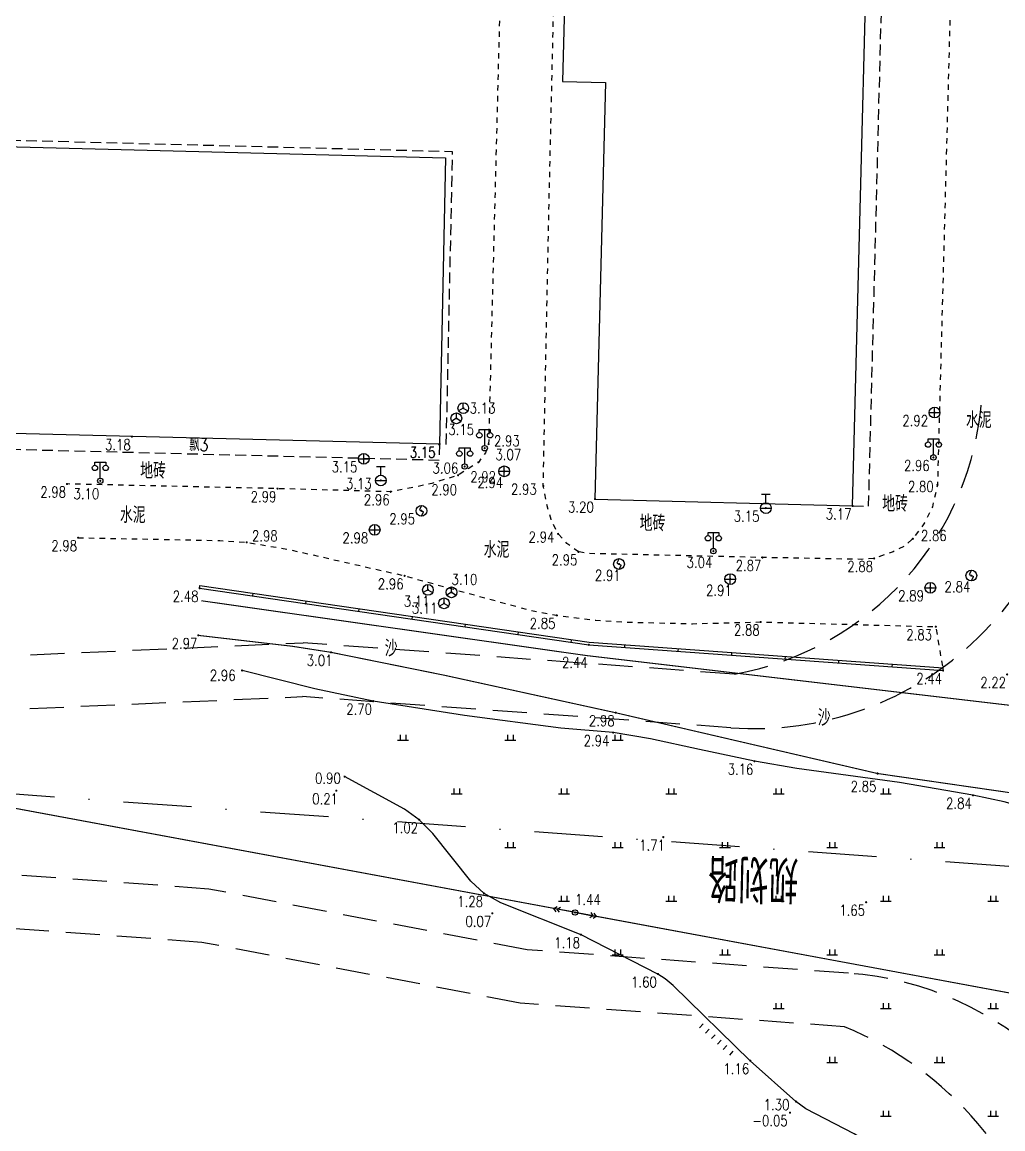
# Model space of a CAD drawing. Extents: x 500036 to 1001740, y 2543128 to 5086681.
# Drawn here: x 500666.8 to 500758.1, y 2544641.6 to 2544744.6 of the extents above; entities that cross this region are included whole.
import ezdxf
from ezdxf.enums import TextEntityAlignment as Align

# ---------------------------------------------------------------- set-up
doc = ezdxf.new("R2010")
doc.units = 0
doc.header["$LTSCALE"] = 0.5
for name, pattern in [('DASHDOT', [25.4, 12.7, -6.35, 0, -6.35]), ('HIDDEN', [9.525, 6.35, -3.175]), ('X5', [3, 2, -1]), ('X6', [2, 1, -1])]:
    doc.linetypes.add(name, pattern=pattern)
doc.layers.get('0').update_dxf_attribs({"linetype": 'CONTINUOUS', "lineweight": 5})
for name, color, linetype in [('0-文字', 7, 'CONTINUOUS'), ('GCD', 8, 'CONTINUOUS'), ('L-道路中线', 6, 'DASHDOT'), ('地形图', 8, 'CONTINUOUS'), ('路基边线', 1, 'CONTINUOUS'), ('路面边线', 7, 'CONTINUOUS')]:
    doc.layers.add(name, color=color, linetype=linetype)
doc.styles.add('HZ', font='romans.shx', dxfattribs={"width": 0.8, "bigfont": 'hztxt.shx'})
doc.styles.get("Standard").update_dxf_attribs({"font": 'simplex1.shx', "width": 0.7, "bigfont": 'hztxt.shx'})
doc.linetypes.add('10421', pattern='A,2,[150,AAA.SHX,S=1,R=0,X=0,Y=1],1e-11', length=2)

# ---------------------------------------------------------------- blocks, each defined once
blk = doc.blocks.new('gc013a')
at = {"linetype": 'Continuous'}
blk.add_line((0.5, 0), (4, 0), dxfattribs=at)
at = {"linetype": 'Continuous', "flags": 128}
for points in [[(2.88, 0.5), (3.38, 0), (2.88, -0.5)], [(3.5, 0.5), (4, 0), (3.5, -0.5)]]:
    blk.add_lwpolyline(points, dxfattribs=at)
blk = doc.blocks.new('gc048')
for q in [(-0.87, -0.5), (0, 1), (0.87, -0.5)]:
    blk.add_line((0, 0), q)
blk.add_circle((0, 0), 1)
blk = doc.blocks.new('gc133')
for p, q in [((-0.8, 2.6), (0.8, 2.6)), ((0, 1), (0, 2.6)), ((-1, 0), (1, 0))]:
    blk.add_line(p, q)
blk.add_circle((0, 0), 1)
blk = doc.blocks.new('gc050')
for p, q in [((0, 1), (-0.38, 0.18)), ((-0.38, 0.18), (0.38, -0.18)), ((0, -1), (0.38, -0.18))]:
    blk.add_line(p, q)
blk.add_circle((0, 0), 1)
blk = doc.blocks.new('gc097')
for p, q in [((-1, 2.9), (-1, 3.5)), ((-1, 3.5), (1, 3.5)), ((0, 0.5), (0, 3.5)), ((1, 3.5), (1, 2.9))]:
    blk.add_line(p, q)
for centre in [(-1, 2.4), (1, 2.4), (0, 0)]:
    blk.add_circle(centre, 0.5)
blk = doc.blocks.new('gc043')
for p, q in [((-1, 0), (1, 0)), ((0, -1), (0, 1))]:
    blk.add_line(p, q)
blk.add_circle((0, 0), 1)
blk = doc.blocks.new('GC200')
at = {"linetype": 'Continuous', "const_width": 0.2, "flags": 128}
blk.add_lwpolyline([(-0.1, 0, 1), (0.1, 0, 1)], format="xyb", close=True, dxfattribs=at)
blk = doc.blocks.new('gc119')
for p, q in [((-1, 0), (1, 0)), ((-0.5, 1), (-0.5, 0)), ((0.5, 1), (0.5, 0))]:
    blk.add_line(p, q)
blk = doc.blocks.new('gc170')
at = {"linetype": 'Continuous'}
blk.add_circle((0, 0), 0.5, dxfattribs=at)

msp = doc.modelspace()

# ---------------------------------------------------------------- linework, layer by layer
at = {"layer": 'L-道路中线'}
msp.add_lwpolyline([(501053.45, 2544644.613), (500893.198, 2544646.695, -0.041449), (500852.01, 2544650.655), (500785.457, 2544662.675, 0.0265452), (500759.139, 2544665.999), (500527.527, 2544682.828), (500040.838, 2544652.965)], format="xyb", dxfattribs=at)
at = {"layer": '地形图', "linetype": 'Continuous'}
for p, q in [((500683.293, 2544691.928), (500683.329, 2544692.175)), ((500688.241, 2544691.21), (500688.277, 2544691.458)), ((500693.189, 2544690.493), (500693.225, 2544690.74)), ((500698.138, 2544689.775), (500698.173, 2544690.022)), ((500703.086, 2544689.057), (500703.122, 2544689.305)), ((500708.034, 2544688.34), (500708.07, 2544688.587)), ((500712.982, 2544687.622), (500713.018, 2544687.869)), ((500717.93, 2544686.904), (500717.966, 2544687.152)), ((500722.905, 2544686.424), (500722.923, 2544686.674)), ((500727.891, 2544686.061), (500727.91, 2544686.311)), ((500732.878, 2544685.698), (500732.896, 2544685.948)), ((500737.865, 2544685.335), (500737.883, 2544685.585)), ((500742.852, 2544684.972), (500742.87, 2544685.222)), ((500747.839, 2544684.609), (500747.857, 2544684.859)), ((500752.568, 2544684.265), (500752.586, 2544684.514)), ((500716.31, 2544662.107), (500662.034, 2544672.191)), ((500774.519, 2544651.293), (500720.243, 2544661.377)), ((500730.227, 2544651.38), (500729.887, 2544651.013)), ((500730.227, 2544651.38), (500729.887, 2544651.013)), ((500730.778, 2544650.871), (500730.438, 2544650.504)), ((500730.778, 2544650.871), (500730.438, 2544650.504)), ((500731.328, 2544650.362), (500730.989, 2544649.995)), ((500731.328, 2544650.362), (500730.989, 2544649.995)), ((500731.879, 2544649.852), (500731.539, 2544649.485)), ((500731.879, 2544649.852), (500731.539, 2544649.485)), ((500732.429, 2544649.343), (500732.09, 2544648.976)), ((500732.429, 2544649.343), (500732.09, 2544648.976)), ((500732.984, 2544648.839), (500732.661, 2544648.458)), ((500732.984, 2544648.839), (500732.661, 2544648.458))]:
    msp.add_line(p, q, dxfattribs=at)
at = {"layer": '地形图', "linetype": 'X6', "flags": 128}
for points in [[(500664.745, 2544786.607), (500682.464, 2544786.119), (500709.224, 2544785.335), (500710.715, 2544784.025), (500711.37, 2544782.747), (500711.743, 2544781.207), (500712.113, 2544779.576), (500711.405, 2544752.644), (500711.196, 2544743.437), (500710.219, 2544705.351), (500709.919, 2544704.536), (500709.269, 2544703.652), (500707.379, 2544702.453), (500704.943, 2544701.696), (500702.567, 2544701.181), (500701.097, 2544700.913), (500690.554, 2544701.204), (500670.948, 2544701.639)], [(500671.981, 2544696.636), (500685.184, 2544696.372), (500687.672, 2544696.203), (500691.583, 2544695.553), (500702.399, 2544693.089), (500714.16, 2544689.865), (500716.555, 2544689.41), (500720.208, 2544688.956), (500723.033, 2544688.783), (500729.207, 2544688.63), (500735.579, 2544688.79), (500751.888, 2544688.35), (500752.568, 2544684.265)]]:
    msp.add_lwpolyline(points, dxfattribs=at)
at = {"layer": '地形图', "linetype": 'X6', "elevation": 2.945, "flags": 128}
msp.add_lwpolyline([(500718.598, 2544695.322), (500717.515, 2544696.105), (500716.694, 2544696.992), (500716.046, 2544698.336), (500715.606, 2544699.889), (500715.312, 2544701.453), (500715.834, 2544726.793), (500716.483, 2544754.782), (500716.882, 2544768.213), (500717.067, 2544776.727), (500717.305, 2544782.988), (500717.591, 2544783.818), (500717.917, 2544784.352), (500718.301, 2544784.728), (500718.71, 2544784.943), (500719.231, 2544785.111), (500732.811, 2544784.763), (500745.96, 2544784.228), (500746.681, 2544783.917), (500747.153, 2544783.563), (500747.802, 2544782.891), (500752.774, 2544776.937), (500753.974, 2544773.663), (500752.045, 2544701.549), (500751.57, 2544699.519), (500750.851, 2544698.018), (500749.75, 2544696.535), (500748.934, 2544695.838), (500747.909, 2544695.322), (500746.142, 2544694.706), (500745.007, 2544694.617), (500735.738, 2544694.792), (500719.362, 2544695.167)], close=True, dxfattribs=at)
at = {"layer": '地形图', "linetype": 'X5', "flags": 128}
msp.add_lwpolyline([(500744.138, 2544699.593), (500745.631, 2544699.555), (500747.678, 2544779.052), (500722.149, 2544779.776), (500722.106, 2544778.277)], dxfattribs=at)
at = {"layer": '地形图', "linetype": 'Continuous', "elevation": 3.201, "flags": 128}
msp.add_lwpolyline([(500720.127, 2544700.237), (500744.138, 2544699.593), (500746.14, 2544777.595), (500722.106, 2544778.277), (500721.376, 2544747.372), (500717.327, 2544747.426), (500717.105, 2544739.113), (500721.103, 2544739.01)], close=True, dxfattribs=at)
at = {"layer": '地形图', "linetype": 'Continuous', "flags": 128}
for points, elevation in [([(500656.615, 2544733.291), (500706.221, 2544732.013), (500705.651, 2544705.339), (500655.927, 2544706.589)], 3.191), ([(500683.293, 2544691.928), (500719.559, 2544686.668), (500752.568, 2544684.265)], 2.478)]:
    msp.add_lwpolyline(points, dxfattribs=dict(at, elevation=elevation))
at = {"layer": '地形图', "linetype": 'X5', "flags": 128}
for points, elevation in [([(500656.63, 2544733.891), (500706.834, 2544732.597), (500706.251, 2544705.326), (500705.651, 2544705.339)], 3.191), ([(500705.651, 2544705.339), (500705.613, 2544703.839), (500655.889, 2544705.09)], 3.147)]:
    msp.add_lwpolyline(points, dxfattribs=dict(at, elevation=elevation))
at = {"layer": '地形图', "linetype": 'Continuous', "flags": 128}
for points in [[(500683.329, 2544692.175), (500719.587, 2544686.917), (500752.586, 2544684.514)], [(500718.276, 2544661.742), (500660.068, 2544672.556)], [(500875.932, 2544649.519), (500825.689, 2544650.573), (500776.485, 2544650.928), (500718.276, 2544661.742)]]:
    msp.add_lwpolyline(points, dxfattribs=at)
at = {"layer": '地形图', "linetype": 'Continuous', "const_width": 0.1, "flags": 128}
msp.add_lwpolyline([(500797.995, 2544674.519), (500758.603, 2544681.054), (500719.336, 2544685.664), (500683.445, 2544690.769)], dxfattribs=at)
at = {"layer": '地形图', "linetype": 'Continuous', "const_width": 0.1, "elevation": 2.974, "flags": 128}
msp.add_lwpolyline([(500683.183, 2544687.541), (500691.912, 2544686.53), (500695.529, 2544685.966), (500706.094, 2544683.832), (500722.063, 2544680.339), (500746.459, 2544674.682), (500773.961, 2544670.7), (500798.948, 2544665.735), (500827.195, 2544658.582), (500852.367, 2544654.077), (500876.489, 2544650.951)], dxfattribs=at)
at = {"layer": '地形图', "linetype": '10421', "flags": 128}
for points in [[(500824.778, 2544652.659), (500823.029, 2544653.347), (500819.321, 2544654.618), (500817.783, 2544655.307), (500815.897, 2544656.181), (500809.999, 2544659.405), (500807.476, 2544660.519), (500805.308, 2544661.317), (500799.712, 2544663.139), (500797.924, 2544663.66), (500794.093, 2544664.694), (500788.612, 2544665.636), (500777.737, 2544667.152), (500772.9, 2544668.126), (500767.112, 2544669.5), (500760.894, 2544671.311), (500758.251, 2544672.034), (500755.349, 2544672.653), (500748.498, 2544673.829), (500738.944, 2544675.135), (500734.996, 2544675.827), (500729.876, 2544676.903), (500725.306, 2544677.9), (500721.832, 2544678.492), (500716.957, 2544678.903), (500707.961, 2544680.09), (500699.457, 2544681.42), (500694.042, 2544682.557), (500687.246, 2544684.274)], [(500915.277, 2544376.723), (500910.393, 2544380.376), (500907.312, 2544382.098), (500902.249, 2544385.155), (500899.183, 2544387.19), (500896.004, 2544389.391), (500892.138, 2544391.496), (500888.278, 2544392.84), (500883.656, 2544394.192), (500880.2, 2544395.303), (500878.123, 2544395.843), (500875.197, 2544396.556), (500873.069, 2544397.148), (500870.753, 2544397.956), (500868.832, 2544398.863), (500867.069, 2544399.893), (500864.798, 2544400.624), (500862.923, 2544401.474), (500859.972, 2544403.107), (500857.553, 2544404.679), (500855.561, 2544406.064), (500853.395, 2544407.568), (500851.424, 2544408.534), (500849.516, 2544409.603), (500848.14, 2544410.735), (500845.602, 2544413.071), (500845.169, 2544413.673), (500845.079, 2544414.166), (500845.125, 2544414.675), (500845.325, 2544415.132), (500848.943, 2544418.437), (500850.413, 2544420.201), (500851.514, 2544422.163), (500853.106, 2544425.687), (500853.603, 2544427.359), (500853.544, 2544428.454), (500853.385, 2544429.438), (500849.502, 2544440.448), (500848.428, 2544443.163), (500846.62, 2544447.672), (500846.072, 2544448.777), (500845.509, 2544449.617), (500844.518, 2544450.613), (500841.145, 2544453.18), (500840.557, 2544453.485), (500840.041, 2544453.583), (500839.25, 2544453.408), (500838.617, 2544453.195), (500827.709, 2544447.527), (500826.876, 2544447.339), (500826.042, 2544447.273), (500825.235, 2544447.443), (500824.38, 2544447.782), (500819.001, 2544450.733), (500817.124, 2544451.523), (500807.332, 2544454.196), (500807.071, 2544454.194), (500806.879, 2544454.159), (500806.613, 2544453.956), (500806.473, 2544453.695), (500806.433, 2544453.086), (500806.368, 2544452.861), (500806.272, 2544452.759), (500806.108, 2544452.734), (500805.977, 2544452.738), (500796.644, 2544452.959), (500796.302, 2544453.046), (500796.076, 2544453.162), (500795.972, 2544453.418), (500795.953, 2544453.719), (500796.448, 2544465.1), (500796.742, 2544467.81), (500798.096, 2544476.65), (500799.065, 2544479.813), (500800.126, 2544482.424), (500801.606, 2544484.543), (500803.193, 2544485.635), (500804.051, 2544486.455), (500804.482, 2544487.408), (500804.639, 2544488.123), (500804.735, 2544488.84), (500804.682, 2544489.66), (500803.546, 2544492.832), (500802.18, 2544495.703), (500800.886, 2544498.209), (500798.971, 2544501.181), (500796.143, 2544504.725), (500795.279, 2544505.685), (500794.536, 2544506.34), (500792.928, 2544507.519), (500791.229, 2544508.422), (500787.147, 2544510.138), (500787.045, 2544510.311), (500786.987, 2544510.499), (500787.004, 2544510.732), (500787.074, 2544510.978), (500788.132, 2544511.652), (500788.615, 2544512.581), (500789.72, 2544517.383), (500791.928, 2544525.102), (500791.947, 2544525.461), (500791.768, 2544525.759), (500790.488, 2544526.313), (500790.419, 2544526.46), (500790.405, 2544526.599), (500790.459, 2544526.805), (500790.584, 2544526.972), (500793.638, 2544528.839), (500795.048, 2544529.898), (500795.807, 2544530.691), (500796.102, 2544531.754), (500796.278, 2544532.705), (500796.063, 2544534.819), (500794.822, 2544543.158), (500794.504, 2544550.178), (500794.336, 2544551.564), (500793.844, 2544552.436), (500791.976, 2544554.816), (500791.655, 2544555.448), (500791.498, 2544556.068), (500791.673, 2544557.237), (500793.896, 2544564.621), (500794.071, 2544565.615), (500794.043, 2544566.68), (500793.76, 2544567.395), (500793.373, 2544567.825), (500793.003, 2544568.119), (500788.674, 2544570.366), (500787.932, 2544570.894), (500786.866, 2544572.089), (500786.552, 2544572.232), (500786.177, 2544572.213), (500785.911, 2544572.14), (500784.568, 2544571.501), (500784.22, 2544571.462), (500783.936, 2544571.584), (500783.658, 2544571.825), (500781.315, 2544574.679), (500780.792, 2544575.422), (500771.222, 2544592.146), (500768.223, 2544596.959), (500763.422, 2544602.843), (500762.509, 2544604.954), (500762.143, 2544607.438), (500762.796, 2544612.677), (500762.968, 2544615.405), (500762.772, 2544617.437), (500762.56, 2544618.276), (500762.08, 2544619.391), (500759.666, 2544623.396), (500756.845, 2544627.253), (500754.758, 2544629.859), (500748.717, 2544637.332), (500745.772, 2544640.196), (500744.271, 2544641.139), (500739.765, 2544643.47), (500738.856, 2544644.145), (500734.602, 2544647.938), (500727.428, 2544654.943), (500726.662, 2544655.572), (500725.997, 2544656.011), (500718.841, 2544659.675), (500711.369, 2544662.626), (500709.798, 2544663.507), (500708.556, 2544664.648), (500705.02, 2544669.088), (500703.751, 2544670.377), (500702.387, 2544671.362), (500696.804, 2544674.396)]]:
    msp.add_lwpolyline(points, dxfattribs=at)
at = {"layer": '路基边线', "linetype": 'HIDDEN'}
for p, q in [((500662.781, 2544685.533), (500692.955, 2544686.85)), ((500733.14, 2544683.93), (500692.955, 2544686.85)), ((500713.168, 2544653.297), (500683.5, 2544658.962)), ((500743.379, 2544651.102), (500713.168, 2544653.297))]:
    msp.add_line(p, q, dxfattribs=at)
at = {"layer": '路基边线', "linetype": 'HIDDEN', "flags": 128}
msp.add_lwpolyline([(500683.5, 2544658.962), (500527.457, 2544670.301), (500041.603, 2544640.489)], dxfattribs=at)
at = {"layer": '路基边线', "linetype": 'HIDDEN'}
for centre, radius, start, end in [((500728.153, 2544711.572), 28.088, 280.22781, 356.31677), ((500731.079, 2544621.065), 32.458, 13.02586, 67.73101)]:
    msp.add_arc(centre, radius, start, end, dxfattribs=at)
at = {"layer": '路面边线', "linetype": 'HIDDEN'}
for p, q in [((500662.708, 2544680.526), (500692.883, 2544681.842)), ((500732.778, 2544678.943), (500692.883, 2544681.842)), ((500713.82, 2544658.263), (500684.153, 2544663.928)), ((500743.741, 2544656.089), (500713.82, 2544658.263))]:
    msp.add_line(p, q, dxfattribs=at)
at = {"layer": '路面边线', "linetype": 'HIDDEN', "flags": 128}
msp.add_lwpolyline([(500684.153, 2544663.928), (500527.485, 2544675.312), (500041.297, 2544645.479)], dxfattribs=at)
at = {"layer": '路面边线', "linetype": 'HIDDEN'}
for centre, start, end in [((500734.952, 2544708.864), 265.84398, 2.43557), ((500741.567, 2544626.167), 5.97744, 85.84398)]:
    msp.add_arc(centre, 30, start, end, dxfattribs=at)

# ---------------------------------------------------------------- block references
at = {"layer": '地形图', "linetype": 'Continuous', "xscale": 0.5, "yscale": 0.5}
for name, p in [('gc048', (500707.863, 2544708.703, 3.13)), ('gc043', (500751.778, 2544708.284, 2.923)), ('gc048', (500707.218, 2544707.751, 3.149)), ('gc097', (500709.858, 2544704.97, 3.07)), ('gc097', (500751.67, 2544704.107, 2.962)), ('gc043', (500698.592, 2544703.98, 3.148)), ('gc097', (500707.994, 2544703.264, 3.064)), ('gc097', (500674.043, 2544701.932, 3.096)), ('gc133', (500700.183, 2544701.966, 3.128)), ('gc043', (500711.681, 2544702.818, 2.944)), ('gc133', (500736.061, 2544699.391, 3.146)), ('gc050', (500703.965, 2544699.139, 2.952)), ('gc043', (500699.606, 2544697.365, 2.978)), ('gc097', (500731.165, 2544695.386, 3.041)), ('gc050', (500722.374, 2544694.185, 2.907)), ('gc043', (500732.737, 2544692.786, 2.91)), ('gc050', (500755.202, 2544693.11, 2.835)), ('gc048', (500704.572, 2544691.773, 3.109)), ('gc048', (500706.766, 2544691.551, 3.1)), ('gc043', (500751.382, 2544691.976, 2.885)), ('gc048', (500706.068, 2544690.526, 3.107)), ('gc119', (500702.246, 2544677.788)), ('gc119', (500712.246, 2544677.788)), ('gc119', (500722.246, 2544677.788)), ('gc119', (500707.246, 2544672.788)), ('gc119', (500717.246, 2544672.788)), ('gc119', (500727.246, 2544672.788)), ('gc119', (500737.246, 2544672.788)), ('gc119', (500747.246, 2544672.788)), ('gc119', (500712.246, 2544667.788)), ('gc119', (500722.246, 2544667.788)), ('gc119', (500732.246, 2544667.788)), ('gc119', (500742.246, 2544667.788)), ('gc119', (500752.246, 2544667.788)), ('gc119', (500717.246, 2544662.788)), ('gc119', (500727.246, 2544662.788)), ('gc119', (500737.246, 2544662.788)), ('gc119', (500747.246, 2544662.788)), ('gc119', (500757.246, 2544662.788)), ('gc170', (500718.276, 2544661.742)), ('gc119', (500722.246, 2544657.788)), ('gc119', (500732.246, 2544657.788)), ('gc119', (500742.246, 2544657.788)), ('gc119', (500752.246, 2544657.788)), ('gc119', (500737.246, 2544652.788)), ('gc119', (500747.246, 2544652.788)), ('gc119', (500757.246, 2544652.788)), ('gc119', (500742.246, 2544647.788)), ('gc119', (500752.246, 2544647.788)), ('gc119', (500747.246, 2544642.788)), ('gc119', (500757.246, 2544642.788))]:
    msp.add_blockref(name, p, dxfattribs=at)
at = {"layer": '地形图', "linetype": 'Continuous'}
ref = msp.add_blockref('GC200', (500707.863, 2544708.703, 3.13), dxfattribs=dict(at, xscale=0.5, yscale=0.5, zscale=0.5))
ref.add_attrib('height', '3.13', dxfattribs={"layer": 'GCD', "linetype": 'Continuous', "height": 1, "style": 'HZ', "width": 0.8}).set_placement((500708.463, 2544708.703, 3.13), align=Align.MIDDLE_LEFT)
ref = msp.add_blockref('GC200', (500751.778, 2544708.284, 2.923), dxfattribs=dict(at, xscale=0.5, yscale=0.5, zscale=0.5))
ref.add_attrib('height', '2.92', dxfattribs={"layer": 'GCD', "linetype": 'Continuous', "height": 1, "style": 'HZ', "width": 0.8}).set_placement((500748.778, 2544707.534, 2.92), align=Align.MIDDLE_LEFT)
ref = msp.add_blockref('GC200', (500707.218, 2544707.751, 3.149), dxfattribs=dict(at, xscale=0.5, yscale=0.5, zscale=0.5))
ref.add_attrib('height', '3.15', dxfattribs={"layer": 'GCD', "linetype": 'Continuous', "height": 1, "style": 'HZ', "width": 0.8}).set_placement((500706.468, 2544706.701, 3.15), align=Align.MIDDLE_LEFT)
ref = msp.add_blockref('GC200', (500676.984, 2544706.047, 3.179), dxfattribs=dict(at, xscale=0.5, yscale=0.5, zscale=0.5))
ref.add_attrib('height', '3.18', dxfattribs={"layer": 'GCD', "linetype": 'Continuous', "height": 1, "style": 'HZ', "width": 0.8}).set_placement((500674.484, 2544705.297, 3.18), align=Align.MIDDLE_LEFT)
ref = msp.add_blockref('GC200', (500705.615, 2544705.323, 3.152), dxfattribs=dict(at, xscale=0.5, yscale=0.5, zscale=0.5))
ref.add_attrib('height', '3.15', dxfattribs={"layer": 'GCD', "linetype": 'Continuous', "height": 1, "style": 'HZ', "width": 0.8}).set_placement((500702.865, 2544704.573, 3.15), align=Align.MIDDLE_LEFT)
ref = msp.add_blockref('GC200', (500705.651, 2544705.339, 3.147), dxfattribs=dict(at, xscale=0.5, yscale=0.5, zscale=0.5))
ref.add_attrib('height', '3.15', dxfattribs={"layer": 'GCD', "linetype": 'Continuous', "height": 1, "style": 'HZ', "width": 0.8}).set_placement((500702.901, 2544704.589, 3.15), align=Align.MIDDLE_LEFT)
ref = msp.add_blockref('GC200', (500710.219, 2544705.351, 2.927), dxfattribs=dict(at, xscale=0.5, yscale=0.5, zscale=0.5))
ref.add_attrib('height', '2.93', dxfattribs={"layer": 'GCD', "linetype": 'Continuous', "height": 1, "style": 'HZ', "width": 0.8}).set_placement((500710.719, 2544705.651, 2.93), align=Align.MIDDLE_LEFT)
ref = msp.add_blockref('GC200', (500709.858, 2544704.97, 3.07), dxfattribs=dict(at, xscale=0.5, yscale=0.5, zscale=0.5))
ref.add_attrib('height', '3.07', dxfattribs={"layer": 'GCD', "linetype": 'Continuous', "height": 1, "style": 'HZ', "width": 0.8}).set_placement((500710.858, 2544704.37, 3.07), align=Align.MIDDLE_LEFT)
ref = msp.add_blockref('GC200', (500751.67, 2544704.107, 2.962), dxfattribs=dict(at, xscale=0.5, yscale=0.5, zscale=0.5))
ref.add_attrib('height', '2.96', dxfattribs={"layer": 'GCD', "linetype": 'Continuous', "height": 1, "style": 'HZ', "width": 0.8}).set_placement((500748.92, 2544703.357, 2.96), align=Align.MIDDLE_LEFT)
ref = msp.add_blockref('GC200', (500698.592, 2544703.98, 3.148), dxfattribs=dict(at, xscale=0.5, yscale=0.5, zscale=0.5))
ref.add_attrib('height', '3.15', dxfattribs={"layer": 'GCD', "linetype": 'Continuous', "height": 1, "style": 'HZ', "width": 0.8}).set_placement((500695.592, 2544703.23, 3.15), align=Align.MIDDLE_LEFT)
ref = msp.add_blockref('GC200', (500707.994, 2544703.264, 3.064), dxfattribs=dict(at, xscale=0.5, yscale=0.5, zscale=0.5))
ref.add_attrib('height', '3.06', dxfattribs={"layer": 'GCD', "linetype": 'Continuous', "height": 1, "style": 'HZ', "width": 0.8}).set_placement((500704.994, 2544703.114, 3.06), align=Align.MIDDLE_LEFT)
ref = msp.add_blockref('GC200', (500709.269, 2544703.652, 2.919), dxfattribs=dict(at, xscale=0.5, yscale=0.5, zscale=0.5))
ref.add_attrib('height', '2.92', dxfattribs={"layer": 'GCD', "linetype": 'Continuous', "height": 1, "style": 'HZ', "width": 0.8}).set_placement((500708.519, 2544702.302, 2.92), align=Align.MIDDLE_LEFT)
ref = msp.add_blockref('GC200', (500700.183, 2544701.966, 3.128), dxfattribs=dict(at, xscale=0.5, yscale=0.5, zscale=0.5))
ref.add_attrib('height', '3.13', dxfattribs={"layer": 'GCD', "linetype": 'Continuous', "height": 1, "style": 'HZ', "width": 0.8}).set_placement((500696.933, 2544701.666, 3.13), align=Align.MIDDLE_LEFT)
ref = msp.add_blockref('GC200', (500707.379, 2544702.453, 2.9), dxfattribs=dict(at, xscale=0.5, yscale=0.5, zscale=0.5))
ref.add_attrib('height', '2.90', dxfattribs={"layer": 'GCD', "linetype": 'Continuous', "height": 1, "style": 'HZ', "width": 0.8}).set_placement((500704.879, 2544701.103, 2.9), align=Align.MIDDLE_LEFT)
ref = msp.add_blockref('GC200', (500711.681, 2544702.818, 2.944), dxfattribs=dict(at, xscale=0.5, yscale=0.5, zscale=0.5))
ref.add_attrib('height', '2.94', dxfattribs={"layer": 'GCD', "linetype": 'Continuous', "height": 1, "style": 'HZ', "width": 0.8}).set_placement((500709.181, 2544701.768, 2.94), align=Align.MIDDLE_LEFT)
ref = msp.add_blockref('GC200', (500670.948, 2544701.639, 2.977), dxfattribs=dict(at, xscale=0.5, yscale=0.5, zscale=0.5))
ref.add_attrib('height', '2.98', dxfattribs={"layer": 'GCD', "linetype": 'Continuous', "height": 1, "style": 'HZ', "width": 0.8}).set_placement((500668.448, 2544700.889, 2.98), align=Align.MIDDLE_LEFT)
ref = msp.add_blockref('GC200', (500674.043, 2544701.932, 3.096), dxfattribs=dict(at, xscale=0.5, yscale=0.5, zscale=0.5))
ref.add_attrib('height', '3.10', dxfattribs={"layer": 'GCD', "linetype": 'Continuous', "height": 1, "style": 'HZ', "width": 0.8}).set_placement((500671.543, 2544700.732, 3.1), align=Align.MIDDLE_LEFT)
ref = msp.add_blockref('GC200', (500690.554, 2544701.204, 2.985), dxfattribs=dict(at, xscale=0.5, yscale=0.5, zscale=0.5))
ref.add_attrib('height', '2.99', dxfattribs={"layer": 'GCD', "linetype": 'Continuous', "height": 1, "style": 'HZ', "width": 0.8}).set_placement((500688.054, 2544700.454, 2.99), align=Align.MIDDLE_LEFT)
ref = msp.add_blockref('GC200', (500715.312, 2544701.453, 2.927), dxfattribs=dict(at, xscale=0.5, yscale=0.5, zscale=0.5))
ref.add_attrib('height', '2.93', dxfattribs={"layer": 'GCD', "linetype": 'Continuous', "height": 1, "style": 'HZ', "width": 0.8}).set_placement((500712.312, 2544701.153, 2.93), align=Align.MIDDLE_LEFT)
ref = msp.add_blockref('GC200', (500752.045, 2544701.549, 2.803), dxfattribs=dict(at, xscale=0.5, yscale=0.5, zscale=0.5))
ref.add_attrib('height', '2.80', dxfattribs={"layer": 'GCD', "linetype": 'Continuous', "height": 1, "style": 'HZ', "width": 0.8}).set_placement((500749.295, 2544701.399, 2.8), align=Align.MIDDLE_LEFT)
ref = msp.add_blockref('GC200', (500701.097, 2544700.913, 2.957), dxfattribs=dict(at, xscale=0.5, yscale=0.5, zscale=0.5))
ref.add_attrib('height', '2.96', dxfattribs={"layer": 'GCD', "linetype": 'Continuous', "height": 1, "style": 'HZ', "width": 0.8}).set_placement((500698.597, 2544700.163, 2.96), align=Align.MIDDLE_LEFT)
ref = msp.add_blockref('GC200', (500720.127, 2544700.237, 3.201), dxfattribs=dict(at, xscale=0.5, yscale=0.5, zscale=0.5))
ref.add_attrib('height', '3.20', dxfattribs={"layer": 'GCD', "linetype": 'Continuous', "height": 1, "style": 'HZ', "width": 0.8}).set_placement((500717.627, 2544699.487, 3.2), align=Align.MIDDLE_LEFT)
ref = msp.add_blockref('GC200', (500703.965, 2544699.139, 2.952), dxfattribs=dict(at, xscale=0.5, yscale=0.5, zscale=0.5))
ref.add_attrib('height', '2.95', dxfattribs={"layer": 'GCD', "linetype": 'Continuous', "height": 1, "style": 'HZ', "width": 0.8}).set_placement((500700.965, 2544698.389, 2.95), align=Align.MIDDLE_LEFT)
ref = msp.add_blockref('GC200', (500736.061, 2544699.391, 3.146), dxfattribs=dict(at, xscale=0.5, yscale=0.5, zscale=0.5))
ref.add_attrib('height', '3.15', dxfattribs={"layer": 'GCD', "linetype": 'Continuous', "height": 1, "style": 'HZ', "width": 0.8}).set_placement((500733.061, 2544698.641, 3.15), align=Align.MIDDLE_LEFT)
ref = msp.add_blockref('GC200', (500744.138, 2544699.593, 3.166), dxfattribs=dict(at, xscale=0.5, yscale=0.5, zscale=0.5))
ref.add_attrib('height', '3.17', dxfattribs={"layer": 'GCD', "linetype": 'Continuous', "height": 1, "style": 'HZ', "width": 0.8}).set_placement((500741.638, 2544698.843, 3.17), align=Align.MIDDLE_LEFT)
ref = msp.add_blockref('GC200', (500687.672, 2544696.203, 2.983), dxfattribs=dict(at, xscale=0.5, yscale=0.5, zscale=0.5))
ref.add_attrib('height', '2.98', dxfattribs={"layer": 'GCD', "linetype": 'Continuous', "height": 1, "style": 'HZ', "width": 0.8}).set_placement((500688.172, 2544696.803, 2.98), align=Align.MIDDLE_LEFT)
ref = msp.add_blockref('GC200', (500699.606, 2544697.365, 2.978), dxfattribs=dict(at, xscale=0.5, yscale=0.5, zscale=0.5))
ref.add_attrib('height', '2.98', dxfattribs={"layer": 'GCD', "linetype": 'Continuous', "height": 1, "style": 'HZ', "width": 0.8}).set_placement((500696.606, 2544696.615, 2.98), align=Align.MIDDLE_LEFT)
ref = msp.add_blockref('GC200', (500716.694, 2544696.992, 2.943), dxfattribs=dict(at, xscale=0.5, yscale=0.5, zscale=0.5))
ref.add_attrib('height', '2.94', dxfattribs={"layer": 'GCD', "linetype": 'Continuous', "height": 1, "style": 'HZ', "width": 0.8}).set_placement((500713.944, 2544696.692, 2.94), align=Align.MIDDLE_LEFT)
ref = msp.add_blockref('GC200', (500749.75, 2544696.535, 2.863), dxfattribs=dict(at, xscale=0.5, yscale=0.5, zscale=0.5))
ref.add_attrib('height', '2.86', dxfattribs={"layer": 'GCD', "linetype": 'Continuous', "height": 1, "style": 'HZ', "width": 0.8}).set_placement((500750.5, 2544696.835, 2.86), align=Align.MIDDLE_LEFT)
ref = msp.add_blockref('GC200', (500671.981, 2544696.636, 2.975), dxfattribs=dict(at, xscale=0.5, yscale=0.5, zscale=0.5))
ref.add_attrib('height', '2.98', dxfattribs={"layer": 'GCD', "linetype": 'Continuous', "height": 1, "style": 'HZ', "width": 0.8}).set_placement((500669.481, 2544695.886, 2.98), align=Align.MIDDLE_LEFT)
ref = msp.add_blockref('GC200', (500718.598, 2544695.322, 2.945), dxfattribs=dict(at, xscale=0.5, yscale=0.5, zscale=0.5))
ref.add_attrib('height', '2.95', dxfattribs={"layer": 'GCD', "linetype": 'Continuous', "height": 1, "style": 'HZ', "width": 0.8}).set_placement((500716.098, 2544694.572, 2.95), align=Align.MIDDLE_LEFT)
ref = msp.add_blockref('GC200', (500731.165, 2544695.386, 3.041), dxfattribs=dict(at, xscale=0.5, yscale=0.5, zscale=0.5))
ref.add_attrib('height', '3.04', dxfattribs={"layer": 'GCD', "linetype": 'Continuous', "height": 1, "style": 'HZ', "width": 0.8}).set_placement((500728.665, 2544694.336, 3.04), align=Align.MIDDLE_LEFT)
ref = msp.add_blockref('GC200', (500735.738, 2544694.792, 2.869), dxfattribs=dict(at, xscale=0.5, yscale=0.5, zscale=0.5))
ref.add_attrib('height', '2.87', dxfattribs={"layer": 'GCD', "linetype": 'Continuous', "height": 1, "style": 'HZ', "width": 0.8}).set_placement((500733.238, 2544694.042, 2.87), align=Align.MIDDLE_LEFT)
ref = msp.add_blockref('GC200', (500722.374, 2544694.185, 2.907), dxfattribs=dict(at, xscale=0.5, yscale=0.5, zscale=0.5))
ref.add_attrib('height', '2.91', dxfattribs={"layer": 'GCD', "linetype": 'Continuous', "height": 1, "style": 'HZ', "width": 0.8}).set_placement((500720.124, 2544693.135, 2.91), align=Align.MIDDLE_LEFT)
ref = msp.add_blockref('GC200', (500746.142, 2544694.706, 2.876), dxfattribs=dict(at, xscale=0.5, yscale=0.5, zscale=0.5))
ref.add_attrib('height', '2.88', dxfattribs={"layer": 'GCD', "linetype": 'Continuous', "height": 1, "style": 'HZ', "width": 0.8}).set_placement((500743.642, 2544693.956, 2.88), align=Align.MIDDLE_LEFT)
ref = msp.add_blockref('GC200', (500702.399, 2544693.089, 2.957), dxfattribs=dict(at, xscale=0.5, yscale=0.5, zscale=0.5))
ref.add_attrib('height', '2.96', dxfattribs={"layer": 'GCD', "linetype": 'Continuous', "height": 1, "style": 'HZ', "width": 0.8}).set_placement((500699.899, 2544692.339, 2.96), align=Align.MIDDLE_LEFT)
ref = msp.add_blockref('GC200', (500706.766, 2544691.551, 3.1), dxfattribs=dict(at, xscale=0.5, yscale=0.5, zscale=0.5))
ref.add_attrib('height', '3.10', dxfattribs={"layer": 'GCD', "linetype": 'Continuous', "height": 1, "style": 'HZ', "width": 0.8}).set_placement((500706.766, 2544692.751, 3.1), align=Align.MIDDLE_LEFT)
ref = msp.add_blockref('GC200', (500732.737, 2544692.786, 2.91), dxfattribs=dict(at, xscale=0.5, yscale=0.5, zscale=0.5))
ref.add_attrib('height', '2.91', dxfattribs={"layer": 'GCD', "linetype": 'Continuous', "height": 1, "style": 'HZ', "width": 0.8}).set_placement((500730.487, 2544691.736, 2.91), align=Align.MIDDLE_LEFT)
ref = msp.add_blockref('GC200', (500755.202, 2544693.11, 2.835), dxfattribs=dict(at, xscale=0.5, yscale=0.5, zscale=0.5))
ref.add_attrib('height', '2.84', dxfattribs={"layer": 'GCD', "linetype": 'Continuous', "height": 1, "style": 'HZ', "width": 0.8}).set_placement((500752.702, 2544692.06, 2.84), align=Align.MIDDLE_LEFT)
ref = msp.add_blockref('GC200', (500683.293, 2544691.928, 2.478), dxfattribs=dict(at, xscale=0.5, yscale=0.5, zscale=0.5))
ref.add_attrib('height', '2.48', dxfattribs={"layer": 'GCD', "linetype": 'Continuous', "height": 1, "style": 'HZ', "width": 0.8}).set_placement((500680.793, 2544691.178, 2.48), align=Align.MIDDLE_LEFT)
ref = msp.add_blockref('GC200', (500704.572, 2544691.773, 3.109), dxfattribs=dict(at, xscale=0.5, yscale=0.5, zscale=0.5))
ref.add_attrib('height', '3.11', dxfattribs={"layer": 'GCD', "linetype": 'Continuous', "height": 1, "style": 'HZ', "width": 0.8}).set_placement((500702.322, 2544690.723, 3.11), align=Align.MIDDLE_LEFT)
ref = msp.add_blockref('GC200', (500751.382, 2544691.976, 2.885), dxfattribs=dict(at, xscale=0.5, yscale=0.5, zscale=0.5))
ref.add_attrib('height', '2.89', dxfattribs={"layer": 'GCD', "linetype": 'Continuous', "height": 1, "style": 'HZ', "width": 0.8}).set_placement((500748.382, 2544691.226, 2.89), align=Align.MIDDLE_LEFT)
ref = msp.add_blockref('GC200', (500706.068, 2544690.526, 3.107), dxfattribs=dict(at, xscale=0.5, yscale=0.5, zscale=0.5))
ref.add_attrib('height', '3.11', dxfattribs={"layer": 'GCD', "linetype": 'Continuous', "height": 1, "style": 'HZ', "width": 0.8}).set_placement((500703.068, 2544690.076, 3.11), align=Align.MIDDLE_LEFT)
ref = msp.add_blockref('GC200', (500716.555, 2544689.41, 2.85), dxfattribs=dict(at, xscale=0.5, yscale=0.5, zscale=0.5))
ref.add_attrib('height', '2.85', dxfattribs={"layer": 'GCD', "linetype": 'Continuous', "height": 1, "style": 'HZ', "width": 0.8}).set_placement((500714.055, 2544688.66, 2.85), align=Align.MIDDLE_LEFT)
ref = msp.add_blockref('GC200', (500735.579, 2544688.79, 2.88), dxfattribs=dict(at, xscale=0.5, yscale=0.5, zscale=0.5))
ref.add_attrib('height', '2.88', dxfattribs={"layer": 'GCD', "linetype": 'Continuous', "height": 1, "style": 'HZ', "width": 0.8}).set_placement((500733.079, 2544688.04, 2.88), align=Align.MIDDLE_LEFT)
ref = msp.add_blockref('GC200', (500751.888, 2544688.35, 2.828), dxfattribs=dict(at, xscale=0.5, yscale=0.5, zscale=0.5))
ref.add_attrib('height', '2.83', dxfattribs={"layer": 'GCD', "linetype": 'Continuous', "height": 1, "style": 'HZ', "width": 0.8}).set_placement((500749.138, 2544687.6, 2.83), align=Align.MIDDLE_LEFT)
ref = msp.add_blockref('GC200', (500683.183, 2544687.541, 2.974), dxfattribs=dict(at, xscale=0.5, yscale=0.5, zscale=0.5))
ref.add_attrib('height', '2.97', dxfattribs={"layer": 'GCD', "linetype": 'Continuous', "height": 1, "style": 'HZ', "width": 0.8}).set_placement((500680.683, 2544686.791, 2.97), align=Align.MIDDLE_LEFT)
ref = msp.add_blockref('GC200', (500719.559, 2544686.668, 2.443), dxfattribs=dict(at, xscale=0.5, yscale=0.5, zscale=0.5))
ref.add_attrib('height', '2.44', dxfattribs={"layer": 'GCD', "linetype": 'Continuous', "height": 1, "style": 'HZ', "width": 0.8}).set_placement((500717.059, 2544685.018, 2.44), align=Align.MIDDLE_LEFT)
ref = msp.add_blockref('GC200', (500695.529, 2544685.966, 3.009), dxfattribs=dict(at, xscale=0.5, yscale=0.5, zscale=0.5))
ref.add_attrib('height', '3.01', dxfattribs={"layer": 'GCD', "linetype": 'Continuous', "height": 1, "style": 'HZ', "width": 0.8}).set_placement((500693.279, 2544685.216, 3.01), align=Align.MIDDLE_LEFT)
ref = msp.add_blockref('GC200', (500687.246, 2544684.274, 2.955), dxfattribs=dict(at, xscale=0.5, yscale=0.5, zscale=0.5))
ref.add_attrib('height', '2.96', dxfattribs={"layer": 'GCD', "linetype": 'Continuous', "height": 1, "style": 'HZ', "width": 0.8}).set_placement((500684.246, 2544683.824, 2.96), align=Align.MIDDLE_LEFT)
ref = msp.add_blockref('GC200', (500752.568, 2544684.265, 2.44), dxfattribs=dict(at, xscale=0.5, yscale=0.5, zscale=0.5))
ref.add_attrib('height', '2.44', dxfattribs={"layer": 'GCD', "linetype": 'Continuous', "height": 1, "style": 'HZ', "width": 0.8}).set_placement((500750.068, 2544683.515, 2.44), align=Align.MIDDLE_LEFT)
ref = msp.add_blockref('GC200', (500758.534, 2544683.906, 2.221), dxfattribs=dict(at, xscale=0.5, yscale=0.5, zscale=0.5))
ref.add_attrib('height', '2.22', dxfattribs={"layer": 'GCD', "linetype": 'Continuous', "height": 1, "style": 'HZ', "width": 0.8}).set_placement((500756.034, 2544683.156, 2.22), align=Align.MIDDLE_LEFT)
ref = msp.add_blockref('GC200', (500699.457, 2544681.42, 2.702), dxfattribs=dict(at, xscale=0.5, yscale=0.5, zscale=0.5))
ref.add_attrib('height', '2.70', dxfattribs={"layer": 'GCD', "linetype": 'Continuous', "height": 1, "style": 'HZ', "width": 0.8}).set_placement((500696.957, 2544680.67, 2.7), align=Align.MIDDLE_LEFT)
ref = msp.add_blockref('GC200', (500722.063, 2544680.339, 2.985), dxfattribs=dict(at, xscale=0.5, yscale=0.5, zscale=0.5))
ref.add_attrib('height', '2.98', dxfattribs={"layer": 'GCD', "linetype": 'Continuous', "height": 1, "style": 'HZ', "width": 0.8}).set_placement((500719.563, 2544679.589, 2.98), align=Align.MIDDLE_LEFT)
ref = msp.add_blockref('GC200', (500721.832, 2544678.492, 2.939), dxfattribs=dict(at, xscale=0.5, yscale=0.5, zscale=0.5))
ref.add_attrib('height', '2.94', dxfattribs={"layer": 'GCD', "linetype": 'Continuous', "height": 1, "style": 'HZ', "width": 0.8}).set_placement((500719.082, 2544677.742, 2.94), align=Align.MIDDLE_LEFT)
ref = msp.add_blockref('GC200', (500734.996, 2544675.827, 3.163), dxfattribs=dict(at, xscale=0.5, yscale=0.5, zscale=0.5))
ref.add_attrib('height', '3.16', dxfattribs={"layer": 'GCD', "linetype": 'Continuous', "height": 1, "style": 'HZ', "width": 0.8}).set_placement((500732.496, 2544675.077, 3.16), align=Align.MIDDLE_LEFT)
ref = msp.add_blockref('GC200', (500696.804, 2544674.396, 0.899), dxfattribs=dict(at, xscale=0.5, yscale=0.5, zscale=0.5))
ref.add_attrib('height', '0.90', dxfattribs={"layer": 'GCD', "linetype": 'Continuous', "height": 1, "style": 'HZ', "width": 0.8}).set_placement((500694.054, 2544674.246, 0.9), align=Align.MIDDLE_LEFT)
ref = msp.add_blockref('GC200', (500746.459, 2544674.682, 2.846), dxfattribs=dict(at, xscale=0.5, yscale=0.5, zscale=0.5))
ref.add_attrib('height', '2.85', dxfattribs={"layer": 'GCD', "linetype": 'Continuous', "height": 1, "style": 'HZ', "width": 0.8}).set_placement((500743.959, 2544673.482, 2.85), align=Align.MIDDLE_LEFT)
ref = msp.add_blockref('GC200', (500696.035, 2544673.074, 0.212), dxfattribs=dict(at, xscale=0.5, yscale=0.5, zscale=0.5))
ref.add_attrib('height', '0.21', dxfattribs={"layer": 'GCD', "linetype": 'Continuous', "height": 1, "style": 'HZ', "width": 0.8}).set_placement((500693.785, 2544672.324, 0.21), align=Align.MIDDLE_LEFT)
ref = msp.add_blockref('GC200', (500755.349, 2544672.653, 2.845), dxfattribs=dict(at, xscale=0.5, yscale=0.5, zscale=0.5))
ref.add_attrib('height', '2.84', dxfattribs={"layer": 'GCD', "linetype": 'Continuous', "height": 1, "style": 'HZ', "width": 0.8}).set_placement((500752.849, 2544671.903, 2.84), align=Align.MIDDLE_LEFT)
ref = msp.add_blockref('GC200', (500703.751, 2544670.377, 1.019), dxfattribs=dict(at, xscale=0.5, yscale=0.5, zscale=0.5))
ref.add_attrib('height', '1.02', dxfattribs={"layer": 'GCD', "linetype": 'Continuous', "height": 1, "style": 'HZ', "width": 0.8}).set_placement((500701.251, 2544669.627, 1.02), align=Align.MIDDLE_LEFT)
ref = msp.add_blockref('GC200', (500726.499, 2544668.759, 1.714), dxfattribs=dict(at, xscale=0.5, yscale=0.5, zscale=0.5))
ref.add_attrib('height', '1.71', dxfattribs={"layer": 'GCD', "linetype": 'Continuous', "height": 1, "style": 'HZ', "width": 0.8}).set_placement((500724.249, 2544668.009, 1.71), align=Align.MIDDLE_LEFT)
ref = msp.add_blockref('GC200', (500709.798, 2544663.507, 1.285), dxfattribs=dict(at, xscale=0.5, yscale=0.5, zscale=0.5))
ref.add_attrib('height', '1.28', dxfattribs={"layer": 'GCD', "linetype": 'Continuous', "height": 1, "style": 'HZ', "width": 0.8}).set_placement((500707.298, 2544662.757, 1.28), align=Align.MIDDLE_LEFT)
ref = msp.add_blockref('GC200', (500718.276, 2544661.742, 1.442), dxfattribs=dict(at, xscale=0.5, yscale=0.5, zscale=0.5))
ref.add_attrib('height', '1.44', dxfattribs={"layer": 'GCD', "linetype": 'Continuous', "height": 1, "style": 'HZ', "width": 0.8}).set_placement((500718.276, 2544662.942, 1.44), align=Align.MIDDLE_LEFT)
at = {"layer": '地形图', "linetype": 'Continuous', "xscale": 0.5000000000116642, "yscale": 0.5}
for rotation in [169.4755877836941, 349.4755877836942]:
    msp.add_blockref('gc013a', (500718.276, 2544661.742), dxfattribs=dict(at, rotation=rotation))
at = {"layer": '地形图', "linetype": 'Continuous'}
ref = msp.add_blockref('GC200', (500745.4, 2544662.697, 1.65), dxfattribs=dict(at, xscale=0.5, yscale=0.5, zscale=0.5))
ref.add_attrib('height', '1.65', dxfattribs={"layer": 'GCD', "linetype": 'Continuous', "height": 1, "style": 'HZ', "width": 0.8}).set_placement((500742.9, 2544661.947, 1.65), align=Align.MIDDLE_LEFT)
ref = msp.add_blockref('GC200', (500710.565, 2544661.659, 0.074), dxfattribs=dict(at, xscale=0.5, yscale=0.5, zscale=0.5))
ref.add_attrib('height', '0.07', dxfattribs={"layer": 'GCD', "linetype": 'Continuous', "height": 1, "style": 'HZ', "width": 0.8}).set_placement((500708.065, 2544660.909, 0.07), align=Align.MIDDLE_LEFT)
ref = msp.add_blockref('GC200', (500718.841, 2544659.675, 1.179), dxfattribs=dict(at, xscale=0.5, yscale=0.5, zscale=0.5))
ref.add_attrib('height', '1.18', dxfattribs={"layer": 'GCD', "linetype": 'Continuous', "height": 1, "style": 'HZ', "width": 0.8}).set_placement((500716.341, 2544658.925, 1.18), align=Align.MIDDLE_LEFT)
ref = msp.add_blockref('GC200', (500725.997, 2544656.011, 1.603), dxfattribs=dict(at, xscale=0.5, yscale=0.5, zscale=0.5))
ref.add_attrib('height', '1.60', dxfattribs={"layer": 'GCD', "linetype": 'Continuous', "height": 1, "style": 'HZ', "width": 0.8}).set_placement((500723.497, 2544655.261, 1.6), align=Align.MIDDLE_LEFT)
ref = msp.add_blockref('GC200', (500734.602, 2544647.938, 1.157), dxfattribs=dict(at, xscale=0.5, yscale=0.5, zscale=0.5))
ref.add_attrib('height', '1.16', dxfattribs={"layer": 'GCD', "linetype": 'Continuous', "height": 1, "style": 'HZ', "width": 0.8}).set_placement((500732.102, 2544647.188, 1.16), align=Align.MIDDLE_LEFT)
ref = msp.add_blockref('GC200', (500738.856, 2544644.145, 1.297), dxfattribs=dict(at, xscale=0.5, yscale=0.5, zscale=0.5))
ref.add_attrib('height', '1.30', dxfattribs={"layer": 'GCD', "linetype": 'Continuous', "height": 1, "style": 'HZ', "width": 0.8}).set_placement((500735.856, 2544643.845, 1.3), align=Align.MIDDLE_LEFT)
ref = msp.add_blockref('GC200', (500738.298, 2544643.106, -0.046), dxfattribs=dict(at, xscale=0.5, yscale=0.5, zscale=0.5))
ref.add_attrib('height', '-0.05', dxfattribs={"layer": 'GCD', "linetype": 'Continuous', "height": 1, "style": 'HZ', "width": 0.8}).set_placement((500734.798, 2544642.356, -0.05), align=Align.MIDDLE_LEFT)

# ---------------------------------------------------------------- texts
at = {"layer": '0-文字', "ltscale": 1000, "width": 0.7}
msp.add_text('规划路', height=4, rotation=178.80042, dxfattribs=at).set_placement((500730.687, 2544665.026, 3.235), align=Align.MIDDLE_RIGHT)
at = {"layer": '地形图', "linetype": 'Continuous', "style": 'HZ', "width": 0.8}
for s, height, p in [('水泥', 1.5, (500755.896, 2544707.679)), ('飘3', 1.2, (500683.218, 2544705.319)), ('地砖', 1.5, (500678.962, 2544702.948)), ('地砖', 1.5, (500748.102, 2544699.877)), ('水泥', 1.5, (500677.071, 2544698.828)), ('地砖', 1.5, (500725.495, 2544698.059)), ('水泥', 1.5, (500710.961, 2544695.602)), ('沙', 1.5, (500701.147, 2544686.406)), ('沙', 1.5, (500741.494, 2544679.949))]:
    msp.add_text(s, height=height, dxfattribs=at).set_placement(p, align=Align.MIDDLE)

doc.saveas('drawing.dxf')
